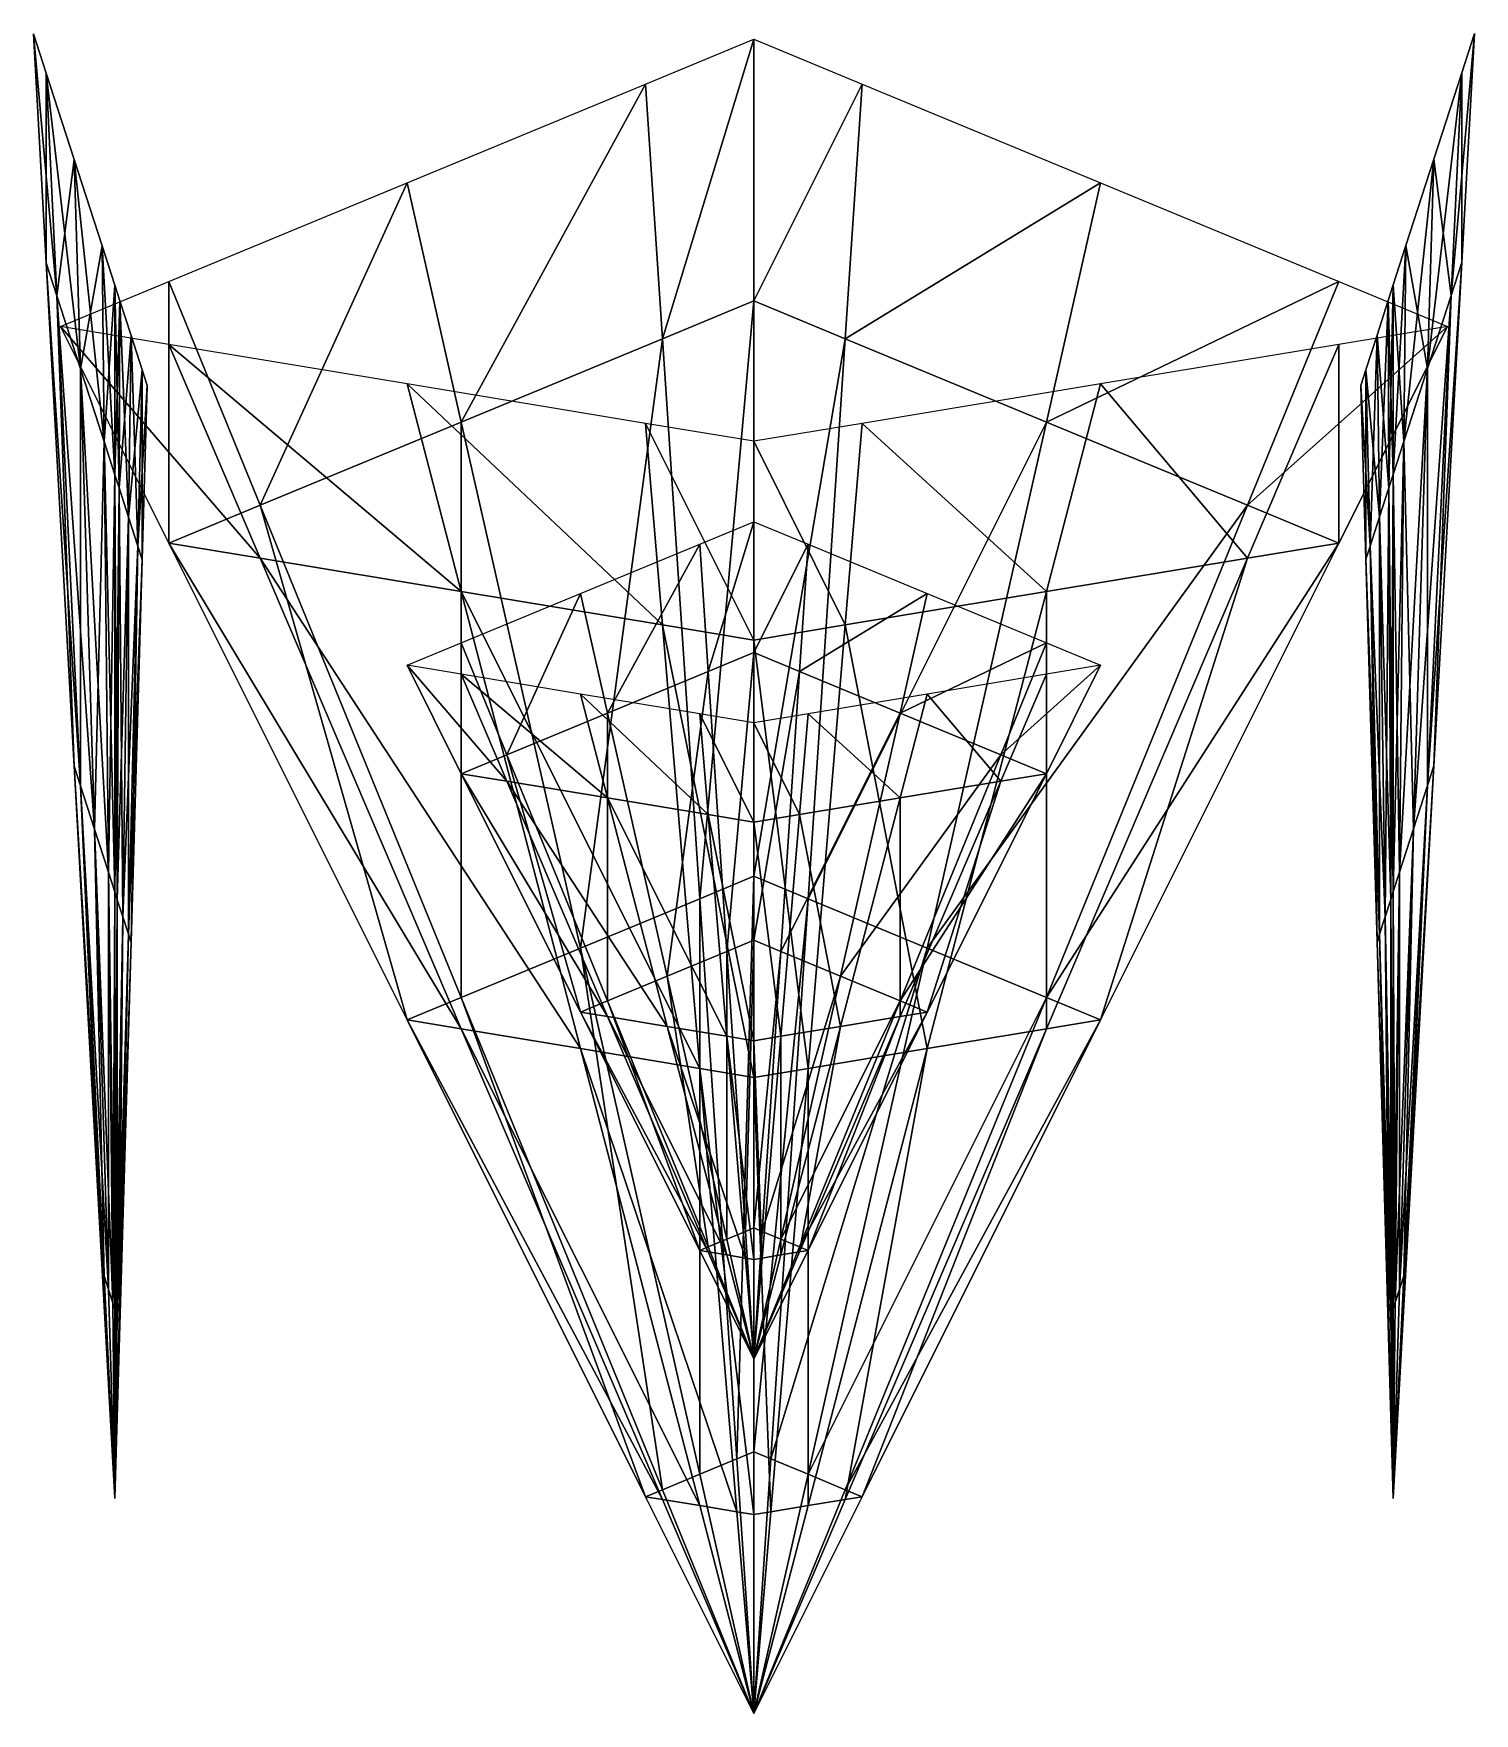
# Model space of a CAD drawing. Header units: metres. Extents: x -1.04 to 1.04, y -1 to 1.42.
import ezdxf

# ---------------------------------------------------------------- set-up
doc = ezdxf.new("R2010")
doc.units = ezdxf.units.M

msp = doc.modelspace()

# ---------------------------------------------------------------- linework, layer by layer
at = {"layer": 'Pyramid'}
msp.add_polyline3d([(0, 1.4141, 0.4681), (0.1562, 1.3494, 0.395), (0.5, 1.2071, 0.2341), (0.8437, 1.0647, 0.0731), (1, 1, 0), (0.8437, 0.9741, -0.0293), (0.5, 0.9172, -0.0936), (0.1562, 0.8602, -0.158), (0, 0.8344, -0.1872), (-0.1562, 0.8602, -0.158), (-0.5, 0.9172, -0.0936), (-0.8438, 0.9741, -0.0293), (-1, 1, 0), (-0.8438, 1.0647, 0.0731), (-0.5, 1.2071, 0.2341), (-0.1562, 1.3494, 0.395)], close=True, dxfattribs=at)
for points in [[(-0.1318, 0.9823, 0.3333), (-0.1562, 1.3494, 0.395), (0, 1.4141, 0.4681)], [(-0.1318, 0.9823, 0.3333), (0, 1.4141, 0.4681), (0, 1.0369, 0.395)], [(0, 1.0369, 0.395), (0, 1.4141, 0.4681), (0.1562, 1.3494, 0.395)], [(-0.4219, 0.8622, 0.1975), (-0.5, 1.2071, 0.2341), (-0.1562, 1.3494, 0.395)], [(-0.4219, 0.8622, 0.1975), (-0.1562, 1.3494, 0.395), (-0.1318, 0.9823, 0.3333)], [(0, 1.0369, 0.395), (0.1562, 1.3494, 0.395), (0.1318, 0.9823, 0.3333)], [(0.1318, 0.9823, 0.3333), (0.1562, 1.3494, 0.395), (0.5, 1.2071, 0.2341)], [(-0.7119, 0.7421, 0.0617), (-0.8438, 1.0647, 0.0731), (-0.5, 1.2071, 0.2341)], [(-0.7119, 0.7421, 0.0617), (-0.5, 1.2071, 0.2341), (-0.4219, 0.8622, 0.1975)], [(0.1318, 0.9823, 0.3333), (0.5, 1.2071, 0.2341), (0.4219, 0.8622, 0.1975)], [(0.4219, 0.8622, 0.1975), (0.5, 1.2071, 0.2341), (0.8437, 1.0647, 0.0731)], [(-0.8438, 0.6875, 0), (-1, 1, 0), (-0.8438, 1.0647, 0.0731)], [(-0.8438, 0.6875, 0), (-0.8438, 1.0647, 0.0731), (-0.7119, 0.7421, 0.0617)], [(0.4219, 0.8622, 0.1975), (0.8437, 1.0647, 0.0731), (0.7119, 0.7421, 0.0617)], [(0.7119, 0.7421, 0.0617), (0.8437, 1.0647, 0.0731), (1, 1, 0)], [(-0.0781, 0.1747, 0.1975), (-0.1318, 0.9823, 0.3333), (0, 1.0369, 0.395)], [(-0.0781, 0.1747, 0.1975), (0, 1.0369, 0.395), (0, 0.2071, 0.2341)], [(0, 0.2071, 0.2341), (0, 1.0369, 0.395), (0.1318, 0.9823, 0.3333)], [(-0.7119, 0.6657, -0.0247), (-1, 1, 0), (-0.8438, 0.6875, 0)], [(-0.7119, 0.6657, -0.0247), (-0.8438, 0.9741, -0.0293), (-1, 1, 0)], [(0.7119, 0.7421, 0.0617), (1, 1, 0), (0.8437, 0.6875, 0)], [(0.8437, 0.6875, 0), (1, 1, 0), (0.8437, 0.9741, -0.0293)], [(-0.4219, 0.6176, -0.079), (-0.8438, 0.9741, -0.0293), (-0.7119, 0.6657, -0.0247)], [(-0.4219, 0.6176, -0.079), (-0.5, 0.9172, -0.0936), (-0.8438, 0.9741, -0.0293)], [(-0.25, 0.1035, 0.117), (-0.4219, 0.8622, 0.1975), (-0.1318, 0.9823, 0.3333)], [(-0.25, 0.1035, 0.117), (-0.1318, 0.9823, 0.3333), (-0.0781, 0.1747, 0.1975)], [(0, 0.2071, 0.2341), (0.1318, 0.9823, 0.3333), (0.0781, 0.1747, 0.1975)], [(0.0781, 0.1747, 0.1975), (0.1318, 0.9823, 0.3333), (0.4219, 0.8622, 0.1975)], [(0.7119, 0.6657, -0.0247), (0.8437, 0.9741, -0.0293), (0.5, 0.9172, -0.0936)], [(0.8437, 0.6875, 0), (0.8437, 0.9741, -0.0293), (0.7119, 0.6657, -0.0247)], [(-0.1318, 0.5696, -0.1333), (-0.5, 0.9172, -0.0936), (-0.4219, 0.6176, -0.079)], [(-0.1318, 0.5696, -0.1333), (-0.1562, 0.8602, -0.158), (-0.5, 0.9172, -0.0936)], [(0.4219, 0.6176, -0.079), (0.5, 0.9172, -0.0936), (0.1562, 0.8602, -0.158)], [(0.7119, 0.6657, -0.0247), (0.5, 0.9172, -0.0936), (0.4219, 0.6176, -0.079)], [(-0.4219, 0.0324, 0.0366), (-0.7119, 0.7421, 0.0617), (-0.4219, 0.8622, 0.1975)], [(-0.4219, 0.0324, 0.0366), (-0.4219, 0.8622, 0.1975), (-0.25, 0.1035, 0.117)], [(0, 0.5477, -0.158), (-0.1562, 0.8602, -0.158), (-0.1318, 0.5696, -0.1333)], [(0, 0.5477, -0.158), (0, 0.8344, -0.1872), (-0.1562, 0.8602, -0.158)], [(0.1318, 0.5696, -0.1333), (0.1562, 0.8602, -0.158), (0, 0.8344, -0.1872)], [(0.0781, 0.1747, 0.1975), (0.4219, 0.8622, 0.1975), (0.25, 0.1035, 0.117)], [(0.4219, 0.6176, -0.079), (0.1562, 0.8602, -0.158), (0.1318, 0.5696, -0.1333)], [(0.25, 0.1035, 0.117), (0.4219, 0.8622, 0.1975), (0.7119, 0.7421, 0.0617)], [(0.1318, 0.5696, -0.1333), (0, 0.8344, -0.1872), (0, 0.5477, -0.158)], [(-0.5, 0, 0), (-0.8438, 0.6875, 0), (-0.7119, 0.7421, 0.0617)], [(-0.5, 0, 0), (-0.7119, 0.7421, 0.0617), (-0.4219, 0.0324, 0.0366)], [(0.25, 0.1035, 0.117), (0.7119, 0.7421, 0.0617), (0.4219, 0.0324, 0.0366)], [(0.4219, 0.0324, 0.0366), (0.7119, 0.7421, 0.0617), (0.8437, 0.6875, 0)], [(-0.4219, -0.0129, -0.0146), (-0.8438, 0.6875, 0), (-0.5, 0)], [(-0.4219, -0.0129, -0.0146), (-0.7119, 0.6657, -0.0247), (-0.8438, 0.6875, 0)], [(0.4219, 0.0324, 0.0366), (0.8437, 0.6875, 0), (0.5, 0)], [(0.5, 0, 0), (0.8437, 0.6875, 0), (0.7119, 0.6657, -0.0247)], [(-0.25, -0.0414, -0.0468), (-0.7119, 0.6657, -0.0247), (-0.4219, -0.0129, -0.0146)], [(-0.25, -0.0414, -0.0468), (-0.4219, 0.6176, -0.079), (-0.7119, 0.6657, -0.0247)], [(0.4219, -0.0129, -0.0146), (0.7119, 0.6657, -0.0247), (0.4219, 0.6176, -0.079)], [(0.5, 0, 0), (0.7119, 0.6657, -0.0247), (0.4219, -0.0129, -0.0146)], [(-0.0781, -0.0699, -0.079), (-0.4219, 0.6176, -0.079), (-0.25, -0.0414, -0.0468)], [(-0.0781, -0.0699, -0.079), (-0.1318, 0.5696, -0.1333), (-0.4219, 0.6176, -0.079)], [(0.25, -0.0414, -0.0468), (0.4219, 0.6176, -0.079), (0.1318, 0.5696, -0.1333)], [(0.4219, -0.0129, -0.0146), (0.4219, 0.6176, -0.079), (0.25, -0.0414, -0.0468)], [(0, -0.0828, -0.0936), (-0.1318, 0.5696, -0.1333), (-0.0781, -0.0699, -0.079)], [(0, -0.0828, -0.0936), (0, 0.5477, -0.158), (-0.1318, 0.5696, -0.1333)], [(0.0781, -0.0699, -0.079), (0.1318, 0.5696, -0.1333), (0, 0.5477, -0.158)], [(0.25, -0.0414, -0.0468), (0.1318, 0.5696, -0.1333), (0.0781, -0.0699, -0.079)], [(0.0781, -0.0699, -0.079), (0, 0.5477, -0.158), (0, -0.0828, -0.0936)], [(-0.0244, -0.6329, 0.0617), (-0.0781, 0.1747, 0.1975), (0, 0.2071, 0.2341)], [(-0.0244, -0.6329, 0.0617), (0, 0.2071, 0.2341), (0, -0.6228, 0.0731)], [(0, -0.6228, 0.0731), (0, 0.2071, 0.2341), (0.0781, 0.1747, 0.1975)], [(-0.0781, -0.6551, 0.0366), (-0.25, 0.1035, 0.117), (-0.0781, 0.1747, 0.1975)], [(-0.0781, -0.6551, 0.0366), (-0.0781, 0.1747, 0.1975), (-0.0244, -0.6329, 0.0617)], [(0, -0.6228, 0.0731), (0.0781, 0.1747, 0.1975), (0.0244, -0.6329, 0.0617)], [(0.0244, -0.6329, 0.0617), (0.0781, 0.1747, 0.1975), (0.25, 0.1035, 0.117)], [(-0.1318, -0.6774, 0.0114), (-0.4219, 0.0324, 0.0366), (-0.25, 0.1035, 0.117)], [(-0.1318, -0.6774, 0.0114), (-0.25, 0.1035, 0.117), (-0.0781, -0.6551, 0.0366)], [(0.0244, -0.6329, 0.0617), (0.25, 0.1035, 0.117), (0.0781, -0.6551, 0.0366)], [(0.0781, -0.6551, 0.0366), (0.25, 0.1035, 0.117), (0.4219, 0.0324, 0.0366)], [(-0.1563, -0.6875, 0), (-0.5, 0, 0), (-0.4219, 0.0324, 0.0366)], [(-0.1563, -0.6875, 0), (-0.4219, 0.0324, 0.0366), (-0.1318, -0.6774, 0.0114)], [(0.0781, -0.6551, 0.0366), (0.4219, 0.0324, 0.0366), (0.1318, -0.6774, 0.0114)], [(0.1318, -0.6774, 0.0114), (0.4219, 0.0324, 0.0366), (0.5, 0)], [(-0.1318, -0.6915, -0.0046), (-0.5, 0), (-0.1563, -0.6875, 0)], [(-0.1318, -0.6915, -0.0046), (-0.4219, -0.0129, -0.0146), (-0.5, 0)], [(0.1318, -0.6774, 0.0114), (0.5, 0), (0.1563, -0.6875, 0)], [(-0.0781, -0.7004, -0.0146), (-0.4219, -0.0129, -0.0146), (-0.1318, -0.6915, -0.0046)], [(-0.0781, -0.7004, -0.0146), (-0.25, -0.0414, -0.0468), (-0.4219, -0.0129, -0.0146)], [(0.1318, -0.6915, -0.0046), (0.4219, -0.0129, -0.0146), (0.25, -0.0414, -0.0468)], [(0.1563, -0.6875, 0), (0.4219, -0.0129, -0.0146), (0.1318, -0.6915, -0.0046)], [(0.1563, -0.6875, 0), (0.5, 0, 0), (0.4219, -0.0129, -0.0146)], [(-0.0244, -0.7093, -0.0247), (-0.25, -0.0414, -0.0468), (-0.0781, -0.7004, -0.0146)], [(-0.0244, -0.7093, -0.0247), (-0.0781, -0.0699, -0.079), (-0.25, -0.0414, -0.0468)], [(0.0781, -0.7004, -0.0146), (0.25, -0.0414, -0.0468), (0.0781, -0.0699, -0.079)], [(0.1318, -0.6915, -0.0046), (0.25, -0.0414, -0.0468), (0.0781, -0.7004, -0.0146)], [(0, -0.7134, -0.0293), (-0.0781, -0.0699, -0.079), (-0.0244, -0.7093, -0.0247)], [(0, -0.7134, -0.0293), (0, -0.0828, -0.0936), (-0.0781, -0.0699, -0.079)], [(0.0244, -0.7093, -0.0247), (0.0781, -0.0699, -0.079), (0, -0.0828, -0.0936)], [(0.0781, -0.7004, -0.0146), (0.0781, -0.0699, -0.079), (0.0244, -0.7093, -0.0247)], [(0.0244, -0.7093, -0.0247), (0, -0.0828, -0.0936), (0, -0.7134, -0.0293)], [(0, -1, 0), (-0.0244, -0.6329, 0.0617), (0, -0.6228, 0.0731)], [(0, -1, 0), (0, -0.6228, 0.0731), (0, -1, 0)], [(0, -1, 0), (0, -0.6228, 0.0731), (0.0244, -0.6329, 0.0617)], [(0, -1, 0), (-0.0781, -0.6551, 0.0366), (-0.0244, -0.6329, 0.0617)], [(0, -1, 0), (-0.0244, -0.6329, 0.0617), (0, -1, 0)], [(0, -1, 0), (0.0244, -0.6329, 0.0617), (0.0781, -0.6551, 0.0366)], [(0, -1, 0), (0.0244, -0.6329, 0.0617), (0, -1, 0)], [(0, -1, 0), (-0.1563, -0.6875, 0), (-0.1318, -0.6774, 0.0114)], [(0, -1, 0), (-0.1318, -0.6774, 0.0114), (-0.0781, -0.6551, 0.0366)], [(0, -1, 0), (-0.1318, -0.6774, 0.0114), (0, -1, 0)], [(0, -1, 0), (-0.0781, -0.6551, 0.0366), (0, -1, 0)], [(0, -1, 0), (0.0781, -0.6551, 0.0366), (0.1318, -0.6774, 0.0114)], [(0, -1, 0), (0.0781, -0.6551, 0.0366), (0, -1, 0)], [(0, -1, 0), (0.1318, -0.6774, 0.0114), (0.1563, -0.6875, 0)], [(0, -1, 0), (0.1318, -0.6774, 0.0114), (0, -1, 0)], [(0, -1, 0), (-0.1563, -0.6875, 0), (0, -1, 0)], [(0, -1, 0), (-0.1318, -0.6915, -0.0046), (-0.1563, -0.6875, 0)], [(0, -1, 0), (-0.1318, -0.6915, -0.0046), (0, -1, 0)], [(0, -1, 0), (-0.0781, -0.7004, -0.0146), (-0.1318, -0.6915, -0.0046)], [(0, -1, 0), (-0.0781, -0.7004, -0.0146), (0, -1, 0)], [(0, -1, 0), (-0.0244, -0.7093, -0.0247), (-0.0781, -0.7004, -0.0146)], [(0, -1, 0), (0.1563, -0.6875, 0), (0.1318, -0.6915, -0.0046)], [(0, -1, 0), (0.1563, -0.6875, 0), (0, -1, 0)], [(0, -1, 0), (0.1318, -0.6915, -0.0046), (0.0781, -0.7004, -0.0146)], [(0, -1, 0), (0.1318, -0.6915, -0.0046), (0, -1, 0)], [(0, -1, 0), (0.0781, -0.7004, -0.0146), (0.0244, -0.7093, -0.0247)], [(0, -1, 0), (0.0781, -0.7004, -0.0146), (0, -1, 0)], [(0, -1, 0), (-0.0244, -0.7093, -0.0247), (0, -1, 0)], [(0, -1, 0), (0, -0.7134, -0.0293), (-0.0244, -0.7093, -0.0247)], [(0, -1, 0), (0.0244, -0.7093, -0.0247), (0, -0.7134, -0.0293)], [(0, -1, 0), (0.0244, -0.7093, -0.0247), (0, -1, 0)], [(0, -1, 0), (0, -0.7134, -0.0293), (0, -1, 0)]]:
    msp.add_3dface(points, dxfattribs=at)
at = {"layer": 'Pyramid 1'}
msp.add_polyline3d([(0, 0.7184, 0.3397), (0.0781, 0.6861, 0.3031), (0.25, 0.6149, 0.2227), (0.4219, 0.5437, 0.1422), (0.5, 0.5114, 0.1056), (0.4219, 0.4984, 0.091), (0.25, 0.47, 0.0588), (0.0781, 0.4415, 0.0266), (0, 0.4286, 0.012), (-0.0781, 0.4415, 0.0266), (-0.25, 0.47, 0.0588), (-0.4219, 0.4984, 0.091), (-0.5, 0.5114, 0.1056), (-0.4219, 0.5437, 0.1422), (-0.25, 0.6149, 0.2227), (-0.0781, 0.6861, 0.3031)], close=True, dxfattribs=at)
for points in [[(-0.0659, 0.5025, 0.2723), (-0.0781, 0.6861, 0.3031), (0, 0.7184, 0.3397)], [(-0.0659, 0.5025, 0.2723), (0, 0.7184, 0.3397), (0, 0.5298, 0.3031)], [(0, 0.5298, 0.3031), (0, 0.7184, 0.3397), (0.0781, 0.6861, 0.3031)], [(-0.2109, 0.4425, 0.2044), (-0.25, 0.6149, 0.2227), (-0.0781, 0.6861, 0.3031)], [(-0.2109, 0.4425, 0.2044), (-0.0781, 0.6861, 0.3031), (-0.0659, 0.5025, 0.2723)], [(0, 0.5298, 0.3031), (0.0781, 0.6861, 0.3031), (0.0659, 0.5025, 0.2723)], [(0.0659, 0.5025, 0.2723), (0.0781, 0.6861, 0.3031), (0.25, 0.6149, 0.2227)], [(-0.356, 0.3824, 0.1365), (-0.4219, 0.5437, 0.1422), (-0.25, 0.6149, 0.2227)], [(-0.356, 0.3824, 0.1365), (-0.25, 0.6149, 0.2227), (-0.2109, 0.4425, 0.2044)], [(0.0659, 0.5025, 0.2723), (0.25, 0.6149, 0.2227), (0.2109, 0.4425, 0.2044)], [(0.2109, 0.4425, 0.2044), (0.25, 0.6149, 0.2227), (0.4219, 0.5437, 0.1422)], [(-0.4219, 0.3551, 0.1056), (-0.5, 0.5114, 0.1056), (-0.4219, 0.5437, 0.1422)], [(-0.4219, 0.3551, 0.1056), (-0.4219, 0.5437, 0.1422), (-0.356, 0.3824, 0.1365)], [(0.2109, 0.4425, 0.2044), (0.4219, 0.5437, 0.1422), (0.356, 0.3824, 0.1365)], [(0.356, 0.3824, 0.1365), (0.4219, 0.5437, 0.1422), (0.5, 0.5114, 0.1056)], [(-0.356, 0.3442, 0.0933), (-0.5, 0.5114, 0.1056), (-0.4219, 0.3551, 0.1056)], [(-0.356, 0.3442, 0.0933), (-0.4219, 0.4984, 0.091), (-0.5, 0.5114, 0.1056)], [(-0.0391, 0.0987, 0.2044), (-0.0659, 0.5025, 0.2723), (0, 0.5298, 0.3031)], [(-0.0391, 0.0987, 0.2044), (0, 0.5298, 0.3031), (0, 0.1149, 0.2227)], [(0, 0.1149, 0.2227), (0, 0.5298, 0.3031), (0.0659, 0.5025, 0.2723)], [(0.356, 0.3824, 0.1365), (0.5, 0.5114, 0.1056), (0.4219, 0.3551, 0.1056)], [(0.4219, 0.3551, 0.1056), (0.5, 0.5114, 0.1056), (0.4219, 0.4984, 0.091)], [(-0.2109, 0.3202, 0.0661), (-0.4219, 0.4984, 0.091), (-0.356, 0.3442, 0.0933)], [(-0.2109, 0.3202, 0.0661), (-0.25, 0.47, 0.0588), (-0.4219, 0.4984, 0.091)], [(-0.125, 0.0631, 0.1641), (-0.2109, 0.4425, 0.2044), (-0.0659, 0.5025, 0.2723)], [(-0.125, 0.0631, 0.1641), (-0.0659, 0.5025, 0.2723), (-0.0391, 0.0987, 0.2044)], [(0, 0.1149, 0.2227), (0.0659, 0.5025, 0.2723), (0.0391, 0.0987, 0.2044)], [(0.0391, 0.0987, 0.2044), (0.0659, 0.5025, 0.2723), (0.2109, 0.4425, 0.2044)], [(0.356, 0.3442, 0.0933), (0.4219, 0.4984, 0.091), (0.25, 0.47, 0.0588)], [(0.4219, 0.3551, 0.1056), (0.4219, 0.4984, 0.091), (0.356, 0.3442, 0.0933)], [(-0.0659, 0.2962, 0.039), (-0.25, 0.47, 0.0588), (-0.2109, 0.3202, 0.0661)], [(-0.0659, 0.2962, 0.039), (-0.0781, 0.4415, 0.0266), (-0.25, 0.47, 0.0588)], [(0.2109, 0.3202, 0.0661), (0.25, 0.47, 0.0588), (0.0781, 0.4415, 0.0266)], [(0.356, 0.3442, 0.0933), (0.25, 0.47, 0.0588), (0.2109, 0.3202, 0.0661)], [(-0.2109, 0.0276, 0.1239), (-0.356, 0.3824, 0.1365), (-0.2109, 0.4425, 0.2044)], [(-0.2109, 0.0276, 0.1239), (-0.2109, 0.4425, 0.2044), (-0.125, 0.0631, 0.1641)], [(0, 0.2853, 0.0266), (-0.0781, 0.4415, 0.0266), (-0.0659, 0.2962, 0.039)], [(0, 0.2853, 0.0266), (0, 0.4286, 0.012), (-0.0781, 0.4415, 0.0266)], [(0.0659, 0.2962, 0.039), (0.0781, 0.4415, 0.0266), (0, 0.4286, 0.012)], [(0.0391, 0.0987, 0.2044), (0.2109, 0.4425, 0.2044), (0.125, 0.0631, 0.1641)], [(0.2109, 0.3202, 0.0661), (0.0781, 0.4415, 0.0266), (0.0659, 0.2962, 0.039)], [(0.125, 0.0631, 0.1641), (0.2109, 0.4425, 0.2044), (0.356, 0.3824, 0.1365)], [(0.0659, 0.2962, 0.039), (0, 0.4286, 0.012), (0, 0.2853, 0.0266)], [(-0.25, 0.0114, 0.1056), (-0.4219, 0.3551, 0.1056), (-0.356, 0.3824, 0.1365)], [(-0.25, 0.0114, 0.1056), (-0.356, 0.3824, 0.1365), (-0.2109, 0.0276, 0.1239)], [(0.125, 0.0631, 0.1641), (0.356, 0.3824, 0.1365), (0.2109, 0.0276, 0.1239)], [(0.2109, 0.0276, 0.1239), (0.356, 0.3824, 0.1365), (0.4219, 0.3551, 0.1056)], [(-0.2109, 0.0049, 0.0983), (-0.4219, 0.3551, 0.1056), (-0.25, 0.0114, 0.1056)], [(-0.2109, 0.0049, 0.0983), (-0.356, 0.3442, 0.0933), (-0.4219, 0.3551, 0.1056)], [(-0.125, -0.0093, 0.0822), (-0.356, 0.3442, 0.0933), (-0.2109, 0.0049, 0.0983)], [(-0.125, -0.0093, 0.0822), (-0.2109, 0.3202, 0.0661), (-0.356, 0.3442, 0.0933)], [(0.2109, 0.0276, 0.1239), (0.4219, 0.3551, 0.1056), (0.25, 0.0114, 0.1056)], [(0.2109, 0.0049, 0.0983), (0.356, 0.3442, 0.0933), (0.2109, 0.3202, 0.0661)], [(0.25, 0.0114, 0.1056), (0.356, 0.3442, 0.0933), (0.2109, 0.0049, 0.0983)], [(0.25, 0.0114, 0.1056), (0.4219, 0.3551, 0.1056), (0.356, 0.3442, 0.0933)], [(-0.0391, -0.0236, 0.0661), (-0.2109, 0.3202, 0.0661), (-0.125, -0.0093, 0.0822)], [(-0.0391, -0.0236, 0.0661), (-0.0659, 0.2962, 0.039), (-0.2109, 0.3202, 0.0661)], [(0.125, -0.0093, 0.0822), (0.2109, 0.3202, 0.0661), (0.0659, 0.2962, 0.039)], [(0.2109, 0.0049, 0.0983), (0.2109, 0.3202, 0.0661), (0.125, -0.0093, 0.0822)], [(0, -0.03, 0.0588), (-0.0659, 0.2962, 0.039), (-0.0391, -0.0236, 0.0661)], [(0, -0.03, 0.0588), (0, 0.2853, 0.0266), (-0.0659, 0.2962, 0.039)], [(0.0391, -0.0236, 0.0661), (0.0659, 0.2962, 0.039), (0, 0.2853, 0.0266)], [(0.125, -0.0093, 0.0822), (0.0659, 0.2962, 0.039), (0.0391, -0.0236, 0.0661)], [(0.0391, -0.0236, 0.0661), (0, 0.2853, 0.0266), (0, -0.03, 0.0588)], [(-0.0391, -0.3162, 0.1239), (-0.125, 0.0631, 0.1641), (-0.0391, 0.0987, 0.2044)], [(-0.0122, -0.3051, 0.1365), (-0.0391, 0.0987, 0.2044), (0, 0.1149, 0.2227)], [(-0.0391, -0.3162, 0.1239), (-0.0391, 0.0987, 0.2044), (-0.0122, -0.3051, 0.1365)], [(-0.0122, -0.3051, 0.1365), (0, 0.1149, 0.2227), (0, -0.3, 0.1422)], [(0, -0.3, 0.1422), (0, 0.1149, 0.2227), (0.0391, 0.0987, 0.2044)], [(0, -0.3, 0.1422), (0.0391, 0.0987, 0.2044), (0.0122, -0.3051, 0.1365)], [(0.0122, -0.3051, 0.1365), (0.0391, 0.0987, 0.2044), (0.125, 0.0631, 0.1641)], [(-0.0659, -0.3273, 0.1113), (-0.2109, 0.0276, 0.1239), (-0.125, 0.0631, 0.1641)], [(-0.0659, -0.3273, 0.1113), (-0.125, 0.0631, 0.1641), (-0.0391, -0.3162, 0.1239)], [(0.0122, -0.3051, 0.1365), (0.125, 0.0631, 0.1641), (0.0391, -0.3162, 0.1239)], [(0.0391, -0.3162, 0.1239), (0.125, 0.0631, 0.1641), (0.2109, 0.0276, 0.1239)], [(-0.0781, -0.3324, 0.1056), (-0.25, 0.0114, 0.1056), (-0.2109, 0.0276, 0.1239)], [(-0.0781, -0.3324, 0.1056), (-0.2109, 0.0276, 0.1239), (-0.0659, -0.3273, 0.1113)], [(0.0391, -0.3162, 0.1239), (0.2109, 0.0276, 0.1239), (0.0659, -0.3273, 0.1113)], [(0.0659, -0.3273, 0.1113), (0.2109, 0.0276, 0.1239), (0.25, 0.0114, 0.1056)], [(-0.0659, -0.3344, 0.1033), (-0.25, 0.0114, 0.1056), (-0.0781, -0.3324, 0.1056)], [(-0.0659, -0.3344, 0.1033), (-0.2109, 0.0049, 0.0983), (-0.25, 0.0114, 0.1056)], [(-0.0391, -0.3388, 0.0983), (-0.2109, 0.0049, 0.0983), (-0.0659, -0.3344, 0.1033)], [(-0.0391, -0.3388, 0.0983), (-0.125, -0.0093, 0.0822), (-0.2109, 0.0049, 0.0983)], [(0.0659, -0.3273, 0.1113), (0.25, 0.0114, 0.1056), (0.0781, -0.3324, 0.1056)], [(0.0659, -0.3344, 0.1033), (0.2109, 0.0049, 0.0983), (0.125, -0.0093, 0.0822)], [(0.0781, -0.3324, 0.1056), (0.2109, 0.0049, 0.0983), (0.0659, -0.3344, 0.1033)], [(0.0781, -0.3324, 0.1056), (0.25, 0.0114, 0.1056), (0.2109, 0.0049, 0.0983)], [(-0.0122, -0.3433, 0.0933), (-0.125, -0.0093, 0.0822), (-0.0391, -0.3388, 0.0983)], [(-0.0122, -0.3433, 0.0933), (-0.0391, -0.0236, 0.0661), (-0.125, -0.0093, 0.0822)], [(0, -0.3453, 0.091), (-0.0391, -0.0236, 0.0661), (-0.0122, -0.3433, 0.0933)], [(0, -0.3453, 0.091), (0, -0.03, 0.0588), (-0.0391, -0.0236, 0.0661)], [(0.0122, -0.3433, 0.0933), (0.0391, -0.0236, 0.0661), (0, -0.03, 0.0588)], [(0.0391, -0.3388, 0.0983), (0.0391, -0.0236, 0.0661), (0.0122, -0.3433, 0.0933)], [(0.0391, -0.3388, 0.0983), (0.125, -0.0093, 0.0822), (0.0391, -0.0236, 0.0661)], [(0.0659, -0.3344, 0.1033), (0.125, -0.0093, 0.0822), (0.0391, -0.3388, 0.0983)], [(0.0122, -0.3433, 0.0933), (0, -0.03, 0.0588), (0, -0.3453, 0.091)], [(0, -0.4886, 0.1056), (-0.0391, -0.3162, 0.1239), (-0.0122, -0.3051, 0.1365)], [(0, -0.4886, 0.1056), (-0.0122, -0.3051, 0.1365), (0, -0.3, 0.1422)], [(0, -0.4886, 0.1056), (-0.0122, -0.3051, 0.1365), (0, -0.4886, 0.1056)], [(0, -0.4886, 0.1056), (0, -0.3, 0.1422), (0, -0.4886, 0.1056)], [(0, -0.4886, 0.1056), (0, -0.3, 0.1422), (0.0122, -0.3051, 0.1365)], [(0, -0.4886, 0.1056), (0.0122, -0.3051, 0.1365), (0.0391, -0.3162, 0.1239)], [(0, -0.4886, 0.1056), (0.0122, -0.3051, 0.1365), (0, -0.4886, 0.1056)], [(0, -0.4886, 0.1056), (-0.0781, -0.3324, 0.1056), (-0.0659, -0.3273, 0.1113)], [(0, -0.4886, 0.1056), (-0.0781, -0.3324, 0.1056), (0, -0.4886, 0.1056)], [(0, -0.4886, 0.1056), (-0.0659, -0.3344, 0.1033), (-0.0781, -0.3324, 0.1056)], [(0, -0.4886, 0.1056), (-0.0659, -0.3273, 0.1113), (-0.0391, -0.3162, 0.1239)], [(0, -0.4886, 0.1056), (-0.0659, -0.3273, 0.1113), (0, -0.4886, 0.1056)], [(0, -0.4886, 0.1056), (-0.0659, -0.3344, 0.1033), (0, -0.4886, 0.1056)], [(0, -0.4886, 0.1056), (-0.0391, -0.3388, 0.0983), (-0.0659, -0.3344, 0.1033)], [(0, -0.4886, 0.1056), (-0.0391, -0.3162, 0.1239), (0, -0.4886, 0.1056)], [(0, -0.4886, 0.1056), (-0.0391, -0.3388, 0.0983), (0, -0.4886, 0.1056)], [(0, -0.4886, 0.1056), (-0.0122, -0.3433, 0.0933), (-0.0391, -0.3388, 0.0983)], [(0, -0.4886, 0.1056), (0.0391, -0.3162, 0.1239), (0.0659, -0.3273, 0.1113)], [(0, -0.4886, 0.1056), (0.0391, -0.3162, 0.1239), (0, -0.4886, 0.1056)], [(0, -0.4886, 0.1056), (0.0659, -0.3273, 0.1113), (0.0781, -0.3324, 0.1056)], [(0, -0.4886, 0.1056), (0.0659, -0.3273, 0.1113), (0, -0.4886, 0.1056)], [(0, -0.4886, 0.1056), (0.0781, -0.3324, 0.1056), (0.0659, -0.3344, 0.1033)], [(0, -0.4886, 0.1056), (0.0781, -0.3324, 0.1056), (0, -0.4886, 0.1056)], [(0, -0.4886, 0.1056), (0.0659, -0.3344, 0.1033), (0.0391, -0.3388, 0.0983)], [(0, -0.4886, 0.1056), (0.0659, -0.3344, 0.1033), (0, -0.4886, 0.1056)], [(0, -0.4886, 0.1056), (0.0391, -0.3388, 0.0983), (0.0122, -0.3433, 0.0933)], [(0, -0.4886, 0.1056), (0.0391, -0.3388, 0.0983), (0, -0.4886, 0.1056)], [(0, -0.4886, 0.1056), (-0.0122, -0.3433, 0.0933), (0, -0.4886, 0.1056)], [(0, -0.4886, 0.1056), (0, -0.3453, 0.091), (-0.0122, -0.3433, 0.0933)], [(0, -0.4886, 0.1056), (0.0122, -0.3433, 0.0933), (0, -0.3453, 0.091)], [(0, -0.4886, 0.1056), (0.0122, -0.3433, 0.0933), (0, -0.4886, 0.1056)], [(0, -0.4886, 0.1056), (0, -0.3453, 0.091), (0, -0.4886, 0.1056)]]:
    msp.add_3dface(points, dxfattribs=at)
at = {"layer": 'Pyramid 2'}
msp.add_polyline3d([(-1.0386, 1.422, 0), (-1.0203, 1.3654, 0.0391), (-0.9801, 1.2409, 0.125), (-0.9398, 1.1163, 0.2109), (-0.9215, 1.0597, 0.25), (-0.9142, 1.0371, 0.2109), (-0.8981, 0.9872, 0.125), (-0.882, 0.9374, 0.0391), (-0.8747, 0.9148, 0), (-0.882, 0.9374, -0.0391), (-0.8981, 0.9872, -0.125), (-0.9142, 1.0371, -0.2109), (-0.9215, 1.0597, -0.25), (-0.9398, 1.1163, -0.2109), (-0.9801, 1.2409, -0.125), (-1.0203, 1.3654, -0.0391)], close=True, dxfattribs=at)
for points in [[(-1.0049, 1.0442, -0.033), (-1.0386, 1.422, 0), (-1.0203, 1.092, 0)], [(-1.0049, 1.0442, -0.033), (-1.0203, 1.3654, -0.0391), (-1.0386, 1.422, 0)], [(-1.0203, 1.092, 0), (-1.0386, 1.422, 0), (-1.0203, 1.3654, 0.0391)], [(-0.9709, 0.9391, -0.1055), (-1.0203, 1.3654, -0.0391), (-1.0049, 1.0442, -0.033)], [(-0.9709, 0.9391, -0.1055), (-0.9801, 1.2409, -0.125), (-1.0203, 1.3654, -0.0391)], [(-1.0049, 1.0442, 0.033), (-1.0203, 1.3654, 0.0391), (-0.9801, 1.2409, 0.125)], [(-1.0203, 1.092, 0), (-1.0203, 1.3654, 0.0391), (-1.0049, 1.0442, 0.033)], [(-1.0049, 1.0442, 0.033), (-0.9801, 1.2409, 0.125), (-0.9709, 0.9391, 0.1055)], [(-0.937, 0.834, -0.178), (-0.9801, 1.2409, -0.125), (-0.9709, 0.9391, -0.1055)], [(-0.937, 0.834, -0.178), (-0.9398, 1.1163, -0.2109), (-0.9801, 1.2409, -0.125)], [(-0.9709, 0.9391, 0.1055), (-0.9801, 1.2409, 0.125), (-0.9398, 1.1163, 0.2109)], [(-0.9709, 0.9391, 0.1055), (-0.9398, 1.1163, 0.2109), (-0.937, 0.834, 0.178)], [(-0.9215, 0.7863, -0.2109), (-0.9398, 1.1163, -0.2109), (-0.937, 0.834, -0.178)], [(-0.9215, 0.7863, -0.2109), (-0.9215, 1.0597, -0.25), (-0.9398, 1.1163, -0.2109)], [(-0.937, 0.834, 0.178), (-0.9398, 1.1163, 0.2109), (-0.9215, 1.0597, 0.25)], [(-0.9709, 0.3376, -0.0195), (-1.0203, 1.092, 0), (-0.9801, 0.3659, 0)], [(-0.9709, 0.3376, -0.0195), (-1.0049, 1.0442, -0.033), (-1.0203, 1.092, 0)], [(-0.9801, 0.3659, 0), (-1.0203, 1.092, 0), (-1.0049, 1.0442, 0.033)], [(-0.9508, 0.2753, -0.0625), (-1.0049, 1.0442, -0.033), (-0.9709, 0.3376, -0.0195)], [(-0.9508, 0.2753, -0.0625), (-0.9709, 0.9391, -0.1055), (-1.0049, 1.0442, -0.033)], [(-0.9709, 0.3376, 0.0195), (-1.0049, 1.0442, 0.033), (-0.9709, 0.9391, 0.1055)], [(-0.9801, 0.3659, 0), (-1.0049, 1.0442, 0.033), (-0.9709, 0.3376, 0.0195)], [(-0.937, 0.834, 0.178), (-0.9215, 1.0597, 0.25), (-0.9215, 0.7863, 0.2109)], [(-0.9154, 0.7672, -0.178), (-0.9215, 1.0597, -0.25), (-0.9215, 0.7863, -0.2109)], [(-0.9154, 0.7672, -0.178), (-0.9142, 1.0371, -0.2109), (-0.9215, 1.0597, -0.25)], [(-0.9215, 0.7863, 0.2109), (-0.9215, 1.0597, 0.25), (-0.9142, 1.0371, 0.2109)], [(-0.9215, 0.7863, 0.2109), (-0.9142, 1.0371, 0.2109), (-0.9154, 0.7672, 0.178)], [(-0.9018, 0.7251, -0.1055), (-0.9142, 1.0371, -0.2109), (-0.9154, 0.7672, -0.178)], [(-0.9154, 0.7672, 0.178), (-0.9142, 1.0371, 0.2109), (-0.8981, 0.9872, 0.125)], [(-0.9018, 0.7251, -0.1055), (-0.8981, 0.9872, -0.125), (-0.9142, 1.0371, -0.2109)], [(-0.9154, 0.7672, 0.178), (-0.8981, 0.9872, 0.125), (-0.9018, 0.7251, 0.1055)], [(-0.8882, 0.6831, -0.033), (-0.8981, 0.9872, -0.125), (-0.9018, 0.7251, -0.1055)], [(-0.9018, 0.7251, 0.1055), (-0.8981, 0.9872, 0.125), (-0.882, 0.9374, 0.0391)], [(-0.8882, 0.6831, -0.033), (-0.882, 0.9374, -0.0391), (-0.8981, 0.9872, -0.125)], [(-0.9307, 0.213, -0.1055), (-0.9709, 0.9391, -0.1055), (-0.9508, 0.2753, -0.0625)], [(-0.9307, 0.213, -0.1055), (-0.937, 0.834, -0.178), (-0.9709, 0.9391, -0.1055)], [(-0.9508, 0.2753, 0.0625), (-0.9709, 0.9391, 0.1055), (-0.937, 0.834, 0.178)], [(-0.9709, 0.3376, 0.0195), (-0.9709, 0.9391, 0.1055), (-0.9508, 0.2753, 0.0625)], [(-0.9018, 0.7251, 0.1055), (-0.882, 0.9374, 0.0391), (-0.8882, 0.6831, 0.033)], [(-0.882, 0.664, 0), (-0.882, 0.9374, -0.0391), (-0.8882, 0.6831, -0.033)], [(-0.8882, 0.6831, 0.033), (-0.882, 0.9374, 0.0391), (-0.8747, 0.9148, 0)], [(-0.882, 0.664, 0), (-0.8747, 0.9148, 0), (-0.882, 0.9374, -0.0391)], [(-0.8882, 0.6831, 0.033), (-0.8747, 0.9148, 0), (-0.882, 0.664, 0)], [(-0.9508, 0.2753, 0.0625), (-0.937, 0.834, 0.178), (-0.9307, 0.213, 0.1055)], [(-0.9215, 0.1847, -0.125), (-0.937, 0.834, -0.178), (-0.9307, 0.213, -0.1055)], [(-0.9215, 0.1847, -0.125), (-0.9215, 0.7863, -0.2109), (-0.937, 0.834, -0.178)], [(-0.9307, 0.213, 0.1055), (-0.937, 0.834, 0.178), (-0.9215, 0.7863, 0.2109)], [(-0.9307, 0.213, 0.1055), (-0.9215, 0.7863, 0.2109), (-0.9215, 0.1847, 0.125)], [(-0.9179, 0.1734, -0.1055), (-0.9215, 0.7863, -0.2109), (-0.9215, 0.1847, -0.125)], [(-0.9179, 0.1734, -0.1055), (-0.9154, 0.7672, -0.178), (-0.9215, 0.7863, -0.2109)], [(-0.9215, 0.1847, 0.125), (-0.9215, 0.7863, 0.2109), (-0.9154, 0.7672, 0.178)], [(-0.9215, 0.1847, 0.125), (-0.9154, 0.7672, 0.178), (-0.9179, 0.1734, 0.1055)], [(-0.9098, 0.1485, -0.0625), (-0.9154, 0.7672, -0.178), (-0.9179, 0.1734, -0.1055)], [(-0.9179, 0.1734, 0.1055), (-0.9154, 0.7672, 0.178), (-0.9018, 0.7251, 0.1055)], [(-0.9098, 0.1485, -0.0625), (-0.9018, 0.7251, -0.1055), (-0.9154, 0.7672, -0.178)], [(-0.9179, 0.1734, 0.1055), (-0.9018, 0.7251, 0.1055), (-0.9098, 0.1485, 0.0625)], [(-0.9018, 0.1236, -0.0195), (-0.9018, 0.7251, -0.1055), (-0.9098, 0.1485, -0.0625)], [(-0.9098, 0.1485, 0.0625), (-0.9018, 0.7251, 0.1055), (-0.8882, 0.6831, 0.033)], [(-0.9018, 0.1236, -0.0195), (-0.8882, 0.6831, -0.033), (-0.9018, 0.7251, -0.1055)], [(-0.9098, 0.1485, 0.0625), (-0.8882, 0.6831, 0.033), (-0.9018, 0.1236, 0.0195)], [(-0.8981, 0.1122, 0), (-0.8882, 0.6831, -0.033), (-0.9018, 0.1236, -0.0195)], [(-0.9018, 0.1236, 0.0195), (-0.8882, 0.6831, 0.033), (-0.882, 0.664, 0)], [(-0.8981, 0.1122, 0), (-0.882, 0.664, 0), (-0.8882, 0.6831, -0.033)], [(-0.9018, 0.1236, 0.0195), (-0.882, 0.664, 0), (-0.8981, 0.1122, 0)], [(-0.937, -0.3691, -0.0061), (-0.9801, 0.3659, 0), (-0.9398, -0.3602, 0)], [(-0.937, -0.3691, -0.0061), (-0.9709, 0.3376, -0.0195), (-0.9801, 0.3659, 0)], [(-0.9398, -0.3602, 0), (-0.9801, 0.3659, 0), (-0.9709, 0.3376, 0.0195)], [(-0.9307, -0.3886, -0.0195), (-0.9709, 0.3376, -0.0195), (-0.937, -0.3691, -0.0061)], [(-0.9307, -0.3886, -0.0195), (-0.9508, 0.2753, -0.0625), (-0.9709, 0.3376, -0.0195)], [(-0.937, -0.3691, 0.0061), (-0.9709, 0.3376, 0.0195), (-0.9508, 0.2753, 0.0625)], [(-0.9398, -0.3602, 0), (-0.9709, 0.3376, 0.0195), (-0.937, -0.3691, 0.0061)], [(-0.9244, -0.408, -0.033), (-0.9508, 0.2753, -0.0625), (-0.9307, -0.3886, -0.0195)], [(-0.9244, -0.408, -0.033), (-0.9307, 0.213, -0.1055), (-0.9508, 0.2753, -0.0625)], [(-0.9307, -0.3886, 0.0195), (-0.9508, 0.2753, 0.0625), (-0.9307, 0.213, 0.1055)], [(-0.937, -0.3691, 0.0061), (-0.9508, 0.2753, 0.0625), (-0.9307, -0.3886, 0.0195)], [(-0.9215, -0.4169, -0.0391), (-0.9307, 0.213, -0.1055), (-0.9244, -0.408, -0.033)], [(-0.9215, -0.4169, -0.0391), (-0.9215, 0.1847, -0.125), (-0.9307, 0.213, -0.1055)], [(-0.9244, -0.408, 0.033), (-0.9307, 0.213, 0.1055), (-0.9215, 0.1847, 0.125)], [(-0.9307, -0.3886, 0.0195), (-0.9307, 0.213, 0.1055), (-0.9244, -0.408, 0.033)], [(-0.9244, -0.408, 0.033), (-0.9215, 0.1847, 0.125), (-0.9215, -0.4169, 0.0391)], [(-0.9204, -0.4204, -0.033), (-0.9215, 0.1847, -0.125), (-0.9215, -0.4169, -0.0391)], [(-0.9204, -0.4204, -0.033), (-0.9179, 0.1734, -0.1055), (-0.9215, 0.1847, -0.125)], [(-0.9215, -0.4169, 0.0391), (-0.9215, 0.1847, 0.125), (-0.9179, 0.1734, 0.1055)], [(-0.9215, -0.4169, 0.0391), (-0.9179, 0.1734, 0.1055), (-0.9204, -0.4204, 0.033)], [(-0.9179, -0.4282, -0.0195), (-0.9179, 0.1734, -0.1055), (-0.9204, -0.4204, -0.033)], [(-0.9204, -0.4204, 0.033), (-0.9179, 0.1734, 0.1055), (-0.9098, 0.1485, 0.0625)], [(-0.9179, -0.4282, -0.0195), (-0.9098, 0.1485, -0.0625), (-0.9179, 0.1734, -0.1055)], [(-0.9204, -0.4204, 0.033), (-0.9098, 0.1485, 0.0625), (-0.9179, -0.4282, 0.0195)], [(-0.9154, -0.436, -0.0061), (-0.9098, 0.1485, -0.0625), (-0.9179, -0.4282, -0.0195)], [(-0.9179, -0.4282, 0.0195), (-0.9098, 0.1485, 0.0625), (-0.9018, 0.1236, 0.0195)], [(-0.9154, -0.436, -0.0061), (-0.9018, 0.1236, -0.0195), (-0.9098, 0.1485, -0.0625)], [(-0.9179, -0.4282, 0.0195), (-0.9018, 0.1236, 0.0195), (-0.9154, -0.436, 0.0061)], [(-0.9142, -0.4395, 0), (-0.9018, 0.1236, -0.0195), (-0.9154, -0.436, -0.0061)], [(-0.9154, -0.436, 0.0061), (-0.9018, 0.1236, 0.0195), (-0.8981, 0.1122, 0)], [(-0.9142, -0.4395, 0), (-0.8981, 0.1122, 0), (-0.9018, 0.1236, -0.0195)], [(-0.9154, -0.436, 0.0061), (-0.8981, 0.1122, 0), (-0.9142, -0.4395, 0)], [(-0.9215, -0.6903, 0), (-0.9398, -0.3602, 0), (-0.9215, -0.6903, 0)], [(-0.9215, -0.6903, 0), (-0.937, -0.3691, -0.0061), (-0.9398, -0.3602, 0)], [(-0.9215, -0.6903, 0), (-0.9398, -0.3602, 0), (-0.937, -0.3691, 0.0061)], [(-0.9215, -0.6903, 0), (-0.937, -0.3691, -0.0061), (-0.9215, -0.6903, 0)], [(-0.9215, -0.6903, 0), (-0.9307, -0.3886, -0.0195), (-0.937, -0.3691, -0.0061)], [(-0.9215, -0.6903, 0), (-0.937, -0.3691, 0.0061), (-0.9307, -0.3886, 0.0195)], [(-0.9215, -0.6903, 0), (-0.937, -0.3691, 0.0061), (-0.9215, -0.6903, 0)], [(-0.9215, -0.6903, 0), (-0.9307, -0.3886, -0.0195), (-0.9215, -0.6903, 0)], [(-0.9215, -0.6903, 0), (-0.9244, -0.408, -0.033), (-0.9307, -0.3886, -0.0195)], [(-0.9215, -0.6903, 0), (-0.9307, -0.3886, 0.0195), (-0.9244, -0.408, 0.033)], [(-0.9215, -0.6903, 0), (-0.9307, -0.3886, 0.0195), (-0.9215, -0.6903, 0)], [(-0.9215, -0.6903, 0), (-0.9244, -0.408, -0.033), (-0.9215, -0.6903, 0)], [(-0.9215, -0.6903, 0), (-0.9215, -0.4169, -0.0391), (-0.9244, -0.408, -0.033)], [(-0.9215, -0.6903, 0), (-0.9244, -0.408, 0.033), (-0.9215, -0.4169, 0.0391)], [(-0.9215, -0.6903, 0), (-0.9244, -0.408, 0.033), (-0.9215, -0.6903, 0)], [(-0.9215, -0.6903, 0), (-0.9215, -0.4169, -0.0391), (-0.9215, -0.6903, 0)], [(-0.9215, -0.6903, 0), (-0.9204, -0.4204, -0.033), (-0.9215, -0.4169, -0.0391)], [(-0.9215, -0.6903, 0), (-0.9215, -0.4169, 0.0391), (-0.9204, -0.4204, 0.033)], [(-0.9215, -0.6903, 0), (-0.9215, -0.4169, 0.0391), (-0.9215, -0.6903, 0)], [(-0.9215, -0.6903, 0), (-0.9204, -0.4204, -0.033), (-0.9215, -0.6903, 0)], [(-0.9215, -0.6903, 0), (-0.9179, -0.4282, -0.0195), (-0.9204, -0.4204, -0.033)], [(-0.9215, -0.6903, 0), (-0.9204, -0.4204, 0.033), (-0.9179, -0.4282, 0.0195)], [(-0.9215, -0.6903, 0), (-0.9204, -0.4204, 0.033), (-0.9215, -0.6903, 0)], [(-0.9215, -0.6903, 0), (-0.9179, -0.4282, -0.0195), (-0.9215, -0.6903, 0)], [(-0.9215, -0.6903, 0), (-0.9154, -0.436, -0.0061), (-0.9179, -0.4282, -0.0195)], [(-0.9215, -0.6903, 0), (-0.9179, -0.4282, 0.0195), (-0.9154, -0.436, 0.0061)], [(-0.9215, -0.6903, 0), (-0.9179, -0.4282, 0.0195), (-0.9215, -0.6903, 0)], [(-0.9215, -0.6903, 0), (-0.9154, -0.436, -0.0061), (-0.9215, -0.6903, 0)], [(-0.9215, -0.6903, 0), (-0.9142, -0.4395, 0), (-0.9154, -0.436, -0.0061)], [(-0.9215, -0.6903, 0), (-0.9154, -0.436, 0.0061), (-0.9142, -0.4395, 0)], [(-0.9215, -0.6903, 0), (-0.9154, -0.436, 0.0061), (-0.9215, -0.6903, 0)], [(-0.9215, -0.6903, 0), (-0.9142, -0.4395, 0), (-0.9215, -0.6903, 0)]]:
    msp.add_3dface(points, dxfattribs=at)
at = {"layer": 'Pyramid 3'}
msp.add_polyline3d([(1.039, 1.4223, 0), (1.0207, 1.3657, -0.0391), (0.9805, 1.2412, -0.125), (0.9403, 1.1166, -0.2109), (0.922, 1.06, -0.25), (0.9147, 1.0374, -0.2109), (0.8986, 0.9875, -0.125), (0.8825, 0.9377, -0.0391), (0.8752, 0.9151, 0), (0.8825, 0.9377, 0.0391), (0.8986, 0.9875, 0.125), (0.9147, 1.0374, 0.2109), (0.922, 1.06, 0.25), (0.9403, 1.1166, 0.2109), (0.9805, 1.2412, 0.125), (1.0207, 1.3657, 0.0391)], close=True, dxfattribs=at)
for points in [[(1.0053, 1.0445, 0.033), (1.039, 1.4223, 0), (1.0207, 1.0923, 0)], [(1.0053, 1.0445, 0.033), (1.0207, 1.3657, 0.0391), (1.039, 1.4223, 0)], [(1.0207, 1.0923, 0), (1.039, 1.4223, 0), (1.0207, 1.3657, -0.0391)], [(0.9714, 0.9394, 0.1055), (1.0207, 1.3657, 0.0391), (1.0053, 1.0445, 0.033)], [(0.9714, 0.9394, 0.1055), (0.9805, 1.2412, 0.125), (1.0207, 1.3657, 0.0391)], [(1.0053, 1.0445, -0.033), (1.0207, 1.3657, -0.0391), (0.9805, 1.2412, -0.125)], [(1.0207, 1.0923, 0), (1.0207, 1.3657, -0.0391), (1.0053, 1.0445, -0.033)], [(0.9374, 0.8343, 0.178), (0.9805, 1.2412, 0.125), (0.9714, 0.9394, 0.1055)], [(0.9374, 0.8343, 0.178), (0.9403, 1.1166, 0.2109), (0.9805, 1.2412, 0.125)], [(0.9714, 0.9394, -0.1055), (0.9805, 1.2412, -0.125), (0.9403, 1.1166, -0.2109)], [(1.0053, 1.0445, -0.033), (0.9805, 1.2412, -0.125), (0.9714, 0.9394, -0.1055)], [(0.922, 0.7866, 0.2109), (0.9403, 1.1166, 0.2109), (0.9374, 0.8343, 0.178)], [(0.922, 0.7866, 0.2109), (0.922, 1.06, 0.25), (0.9403, 1.1166, 0.2109)], [(0.9374, 0.8343, -0.178), (0.9403, 1.1166, -0.2109), (0.922, 1.06, -0.25)], [(0.9714, 0.9394, -0.1055), (0.9403, 1.1166, -0.2109), (0.9374, 0.8343, -0.178)], [(0.9714, 0.3379, 0.0195), (1.0207, 1.0923, 0), (0.9805, 0.3662, 0)], [(0.9714, 0.3379, 0.0195), (1.0053, 1.0445, 0.033), (1.0207, 1.0923, 0)], [(0.9805, 0.3662, 0), (1.0207, 1.0923, 0), (1.0053, 1.0445, -0.033)], [(0.9158, 0.7675, 0.178), (0.9147, 1.0374, 0.2109), (0.922, 1.06, 0.25)], [(0.922, 0.7866, -0.2109), (0.922, 1.06, -0.25), (0.9147, 1.0374, -0.2109)], [(0.9158, 0.7675, 0.178), (0.922, 1.06, 0.25), (0.922, 0.7866, 0.2109)], [(0.9374, 0.8343, -0.178), (0.922, 1.06, -0.25), (0.922, 0.7866, -0.2109)], [(0.9513, 0.2756, 0.0625), (1.0053, 1.0445, 0.033), (0.9714, 0.3379, 0.0195)], [(0.9513, 0.2756, 0.0625), (0.9714, 0.9394, 0.1055), (1.0053, 1.0445, 0.033)], [(0.9714, 0.3379, -0.0195), (1.0053, 1.0445, -0.033), (0.9714, 0.9394, -0.1055)], [(0.9805, 0.3662, 0), (1.0053, 1.0445, -0.033), (0.9714, 0.3379, -0.0195)], [(0.9023, 0.7254, 0.1055), (0.8986, 0.9875, 0.125), (0.9147, 1.0374, 0.2109)], [(0.9158, 0.7675, -0.178), (0.9147, 1.0374, -0.2109), (0.8986, 0.9875, -0.125)], [(0.9023, 0.7254, 0.1055), (0.9147, 1.0374, 0.2109), (0.9158, 0.7675, 0.178)], [(0.922, 0.7866, -0.2109), (0.9147, 1.0374, -0.2109), (0.9158, 0.7675, -0.178)], [(0.8887, 0.6834, 0.033), (0.8825, 0.9377, 0.0391), (0.8986, 0.9875, 0.125)], [(0.9023, 0.7254, -0.1055), (0.8986, 0.9875, -0.125), (0.8825, 0.9377, -0.0391)], [(0.8887, 0.6834, 0.033), (0.8986, 0.9875, 0.125), (0.9023, 0.7254, 0.1055)], [(0.9158, 0.7675, -0.178), (0.8986, 0.9875, -0.125), (0.9023, 0.7254, -0.1055)], [(0.8825, 0.6643, 0), (0.8752, 0.9151, 0), (0.8825, 0.9377, 0.0391)], [(0.8887, 0.6834, -0.033), (0.8825, 0.9377, -0.0391), (0.8752, 0.9151, 0)], [(0.8825, 0.6643, 0), (0.8825, 0.9377, 0.0391), (0.8887, 0.6834, 0.033)], [(0.9023, 0.7254, -0.1055), (0.8825, 0.9377, -0.0391), (0.8887, 0.6834, -0.033)], [(0.9311, 0.2133, 0.1055), (0.9714, 0.9394, 0.1055), (0.9513, 0.2756, 0.0625)], [(0.9311, 0.2133, 0.1055), (0.9374, 0.8343, 0.178), (0.9714, 0.9394, 0.1055)], [(0.9513, 0.2756, -0.0625), (0.9714, 0.9394, -0.1055), (0.9374, 0.8343, -0.178)], [(0.9714, 0.3379, -0.0195), (0.9714, 0.9394, -0.1055), (0.9513, 0.2756, -0.0625)], [(0.8887, 0.6834, -0.033), (0.8752, 0.9151, 0), (0.8825, 0.6643, 0)], [(0.922, 0.185, 0.125), (0.9374, 0.8343, 0.178), (0.9311, 0.2133, 0.1055)], [(0.922, 0.185, 0.125), (0.922, 0.7866, 0.2109), (0.9374, 0.8343, 0.178)], [(0.9311, 0.2133, -0.1055), (0.9374, 0.8343, -0.178), (0.922, 0.7866, -0.2109)], [(0.9513, 0.2756, -0.0625), (0.9374, 0.8343, -0.178), (0.9311, 0.2133, -0.1055)], [(0.9183, 0.1737, 0.1055), (0.9158, 0.7675, 0.178), (0.922, 0.7866, 0.2109)], [(0.922, 0.185, -0.125), (0.922, 0.7866, -0.2109), (0.9158, 0.7675, -0.178)], [(0.9183, 0.1737, 0.1055), (0.922, 0.7866, 0.2109), (0.922, 0.185, 0.125)], [(0.9311, 0.2133, -0.1055), (0.922, 0.7866, -0.2109), (0.922, 0.185, -0.125)], [(0.9103, 0.1488, 0.0625), (0.9023, 0.7254, 0.1055), (0.9158, 0.7675, 0.178)], [(0.9183, 0.1737, -0.1055), (0.9158, 0.7675, -0.178), (0.9023, 0.7254, -0.1055)], [(0.9103, 0.1488, 0.0625), (0.9158, 0.7675, 0.178), (0.9183, 0.1737, 0.1055)], [(0.922, 0.185, -0.125), (0.9158, 0.7675, -0.178), (0.9183, 0.1737, -0.1055)], [(0.9023, 0.1239, 0.0195), (0.8887, 0.6834, 0.033), (0.9023, 0.7254, 0.1055)], [(0.9103, 0.1488, -0.0625), (0.9023, 0.7254, -0.1055), (0.8887, 0.6834, -0.033)], [(0.9023, 0.1239, 0.0195), (0.9023, 0.7254, 0.1055), (0.9103, 0.1488, 0.0625)], [(0.9183, 0.1737, -0.1055), (0.9023, 0.7254, -0.1055), (0.9103, 0.1488, -0.0625)], [(0.8986, 0.1125), (0.8825, 0.6643, 0), (0.8887, 0.6834, 0.033)], [(0.9023, 0.1239, -0.0195), (0.8887, 0.6834, -0.033), (0.8825, 0.6643, 0)], [(0.8986, 0.1125), (0.8887, 0.6834, 0.033), (0.9023, 0.1239, 0.0195)], [(0.9103, 0.1488, -0.0625), (0.8887, 0.6834, -0.033), (0.9023, 0.1239, -0.0195)], [(0.9023, 0.1239, -0.0195), (0.8825, 0.6643, 0), (0.8986, 0.1125, 0)], [(0.9374, -0.3688, 0.0061), (0.9805, 0.3662, 0), (0.9403, -0.3599, 0)], [(0.9374, -0.3688, 0.0061), (0.9714, 0.3379, 0.0195), (0.9805, 0.3662, 0)], [(0.9403, -0.3599, 0), (0.9805, 0.3662, 0), (0.9714, 0.3379, -0.0195)], [(0.9311, -0.3883, 0.0195), (0.9714, 0.3379, 0.0195), (0.9374, -0.3688, 0.0061)], [(0.9311, -0.3883, 0.0195), (0.9513, 0.2756, 0.0625), (0.9714, 0.3379, 0.0195)], [(0.9374, -0.3688, -0.0061), (0.9714, 0.3379, -0.0195), (0.9513, 0.2756, -0.0625)], [(0.9403, -0.3599, 0), (0.9714, 0.3379, -0.0195), (0.9374, -0.3688, -0.0061)], [(0.9249, -0.4077, 0.033), (0.9513, 0.2756, 0.0625), (0.9311, -0.3883, 0.0195)], [(0.9249, -0.4077, 0.033), (0.9311, 0.2133, 0.1055), (0.9513, 0.2756, 0.0625)], [(0.9311, -0.3883, -0.0195), (0.9513, 0.2756, -0.0625), (0.9311, 0.2133, -0.1055)], [(0.9374, -0.3688, -0.0061), (0.9513, 0.2756, -0.0625), (0.9311, -0.3883, -0.0195)], [(0.922, -0.4166, 0.0391), (0.9311, 0.2133, 0.1055), (0.9249, -0.4077, 0.033)], [(0.922, -0.4166, 0.0391), (0.922, 0.185, 0.125), (0.9311, 0.2133, 0.1055)], [(0.9249, -0.4077, -0.033), (0.9311, 0.2133, -0.1055), (0.922, 0.185, -0.125)], [(0.9311, -0.3883, -0.0195), (0.9311, 0.2133, -0.1055), (0.9249, -0.4077, -0.033)], [(0.9183, -0.4279, 0.0195), (0.9103, 0.1488, 0.0625), (0.9183, 0.1737, 0.1055)], [(0.9209, -0.4201, -0.033), (0.9183, 0.1737, -0.1055), (0.9103, 0.1488, -0.0625)], [(0.9209, -0.4201, 0.033), (0.9183, 0.1737, 0.1055), (0.922, 0.185, 0.125)], [(0.922, -0.4166, -0.0391), (0.922, 0.185, -0.125), (0.9183, 0.1737, -0.1055)], [(0.9183, -0.4279, 0.0195), (0.9183, 0.1737, 0.1055), (0.9209, -0.4201, 0.033)], [(0.922, -0.4166, -0.0391), (0.9183, 0.1737, -0.1055), (0.9209, -0.4201, -0.033)], [(0.9209, -0.4201, 0.033), (0.922, 0.185, 0.125), (0.922, -0.4166, 0.0391)], [(0.9249, -0.4077, -0.033), (0.922, 0.185, -0.125), (0.922, -0.4166, -0.0391)], [(0.9158, -0.4357, 0.0061), (0.9023, 0.1239, 0.0195), (0.9103, 0.1488, 0.0625)], [(0.9183, -0.4279, -0.0195), (0.9103, 0.1488, -0.0625), (0.9023, 0.1239, -0.0195)], [(0.9158, -0.4357, 0.0061), (0.9103, 0.1488, 0.0625), (0.9183, -0.4279, 0.0195)], [(0.9209, -0.4201, -0.033), (0.9103, 0.1488, -0.0625), (0.9183, -0.4279, -0.0195)], [(0.9147, -0.4392, 0), (0.8986, 0.1125), (0.9023, 0.1239, 0.0195)], [(0.9158, -0.4357, -0.0061), (0.9023, 0.1239, -0.0195), (0.8986, 0.1125, 0)], [(0.9147, -0.4392, 0), (0.9023, 0.1239, 0.0195), (0.9158, -0.4357, 0.0061)], [(0.9183, -0.4279, -0.0195), (0.9023, 0.1239, -0.0195), (0.9158, -0.4357, -0.0061)], [(0.9158, -0.4357, -0.0061), (0.8986, 0.1125, 0), (0.9147, -0.4392, 0)], [(0.922, -0.69, 0), (0.9403, -0.3599, 0), (0.922, -0.69, 0)], [(0.922, -0.69, 0), (0.9374, -0.3688, 0.0061), (0.9403, -0.3599, 0)], [(0.922, -0.69, 0), (0.9403, -0.3599, 0), (0.9374, -0.3688, -0.0061)], [(0.922, -0.69, 0), (0.9374, -0.3688, 0.0061), (0.922, -0.69, 0)], [(0.922, -0.69, 0), (0.9311, -0.3883, 0.0195), (0.9374, -0.3688, 0.0061)], [(0.922, -0.69, 0), (0.9374, -0.3688, -0.0061), (0.9311, -0.3883, -0.0195)], [(0.922, -0.69, 0), (0.9374, -0.3688, -0.0061), (0.922, -0.69, 0)], [(0.922, -0.69, 0), (0.9311, -0.3883, 0.0195), (0.922, -0.69, 0)], [(0.922, -0.69, 0), (0.9249, -0.4077, 0.033), (0.9311, -0.3883, 0.0195)], [(0.922, -0.69, 0), (0.9311, -0.3883, -0.0195), (0.9249, -0.4077, -0.033)], [(0.922, -0.69, 0), (0.9311, -0.3883, -0.0195), (0.922, -0.69, 0)], [(0.922, -0.69, 0), (0.9249, -0.4077, 0.033), (0.922, -0.69, 0)], [(0.922, -0.69, 0), (0.922, -0.4166, 0.0391), (0.9249, -0.4077, 0.033)], [(0.922, -0.69, 0), (0.9249, -0.4077, -0.033), (0.922, -0.4166, -0.0391)], [(0.922, -0.69, 0), (0.9249, -0.4077, -0.033), (0.922, -0.69, 0)], [(0.922, -0.69, 0), (0.9147, -0.4392, 0), (0.9158, -0.4357, 0.0061)], [(0.922, -0.69, 0), (0.9158, -0.4357, -0.0061), (0.9147, -0.4392, 0)], [(0.922, -0.69, 0), (0.9158, -0.4357, 0.0061), (0.9183, -0.4279, 0.0195)], [(0.922, -0.69, 0), (0.9183, -0.4279, -0.0195), (0.9158, -0.4357, -0.0061)], [(0.922, -0.69, 0), (0.9158, -0.4357, 0.0061), (0.922, -0.69, 0)], [(0.922, -0.69, 0), (0.9158, -0.4357, -0.0061), (0.922, -0.69, 0)], [(0.922, -0.69, 0), (0.9183, -0.4279, 0.0195), (0.9209, -0.4201, 0.033)], [(0.922, -0.69, 0), (0.9209, -0.4201, -0.033), (0.9183, -0.4279, -0.0195)], [(0.922, -0.69, 0), (0.9183, -0.4279, 0.0195), (0.922, -0.69, 0)], [(0.922, -0.69, 0), (0.9183, -0.4279, -0.0195), (0.922, -0.69, 0)], [(0.922, -0.69, 0), (0.9209, -0.4201, 0.033), (0.922, -0.4166, 0.0391)], [(0.922, -0.69, 0), (0.922, -0.4166, -0.0391), (0.9209, -0.4201, -0.033)], [(0.922, -0.69, 0), (0.9209, -0.4201, 0.033), (0.922, -0.69, 0)], [(0.922, -0.69, 0), (0.9209, -0.4201, -0.033), (0.922, -0.69, 0)], [(0.922, -0.69, 0), (0.922, -0.4166, 0.0391), (0.922, -0.69, 0)], [(0.922, -0.69, 0), (0.922, -0.4166, -0.0391), (0.922, -0.69, 0)], [(0.922, -0.69, 0), (0.9147, -0.4392, 0), (0.922, -0.69, 0)]]:
    msp.add_3dface(points, dxfattribs=at)

doc.saveas('drawing.dxf')
